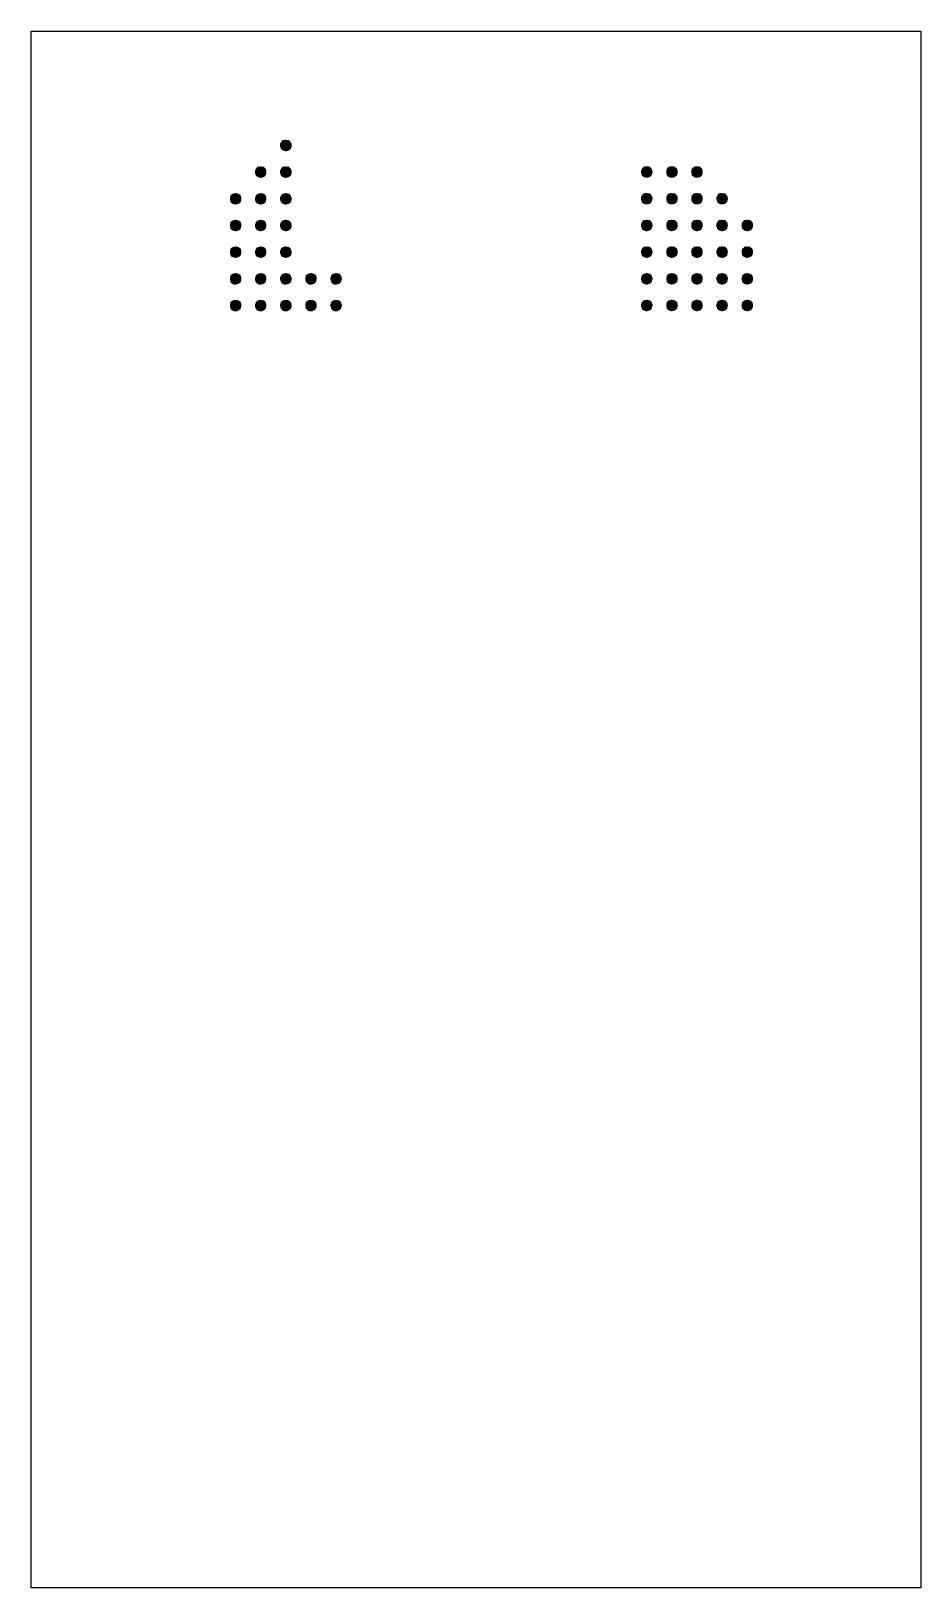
# Model space of a CAD drawing. Header units: inches. Extents: x 14.2 to 54.2, y 9.3 to 79.3.
import ezdxf

# ---------------------------------------------------------------- set-up
doc = ezdxf.new("R2010")
doc.units = ezdxf.units.IN
doc.header["$MEASUREMENT"] = 0
doc.layers.add('Raster', color=2, linetype='Continuous')

msp = doc.modelspace()

# ---------------------------------------------------------------- linework, layer by layer
at = {"layer": 'Raster'}
for p, q in [((14.233, 79.321), (54.233, 79.321)), ((14.233, 9.321), (14.233, 79.321)), ((54.233, 79.321), (54.233, 9.321)), ((54.233, 9.321), (14.233, 9.321))]:
    msp.add_line(p, q, dxfattribs=at)
for points in [[(25.931, 74.232), (25.686, 74.232), (25.436, 74.232)], [(25.914, 74.282), (25.686, 74.282), (25.458, 74.282)], [(25.488, 74.028), (25.488, 74.18), (25.488, 74.333)], [(25.885, 74.332), (25.686, 74.332), (25.488, 74.332)], [(25.538, 73.979), (25.538, 74.18), (25.538, 74.382)], [(25.833, 74.382), (25.686, 74.382), (25.539, 74.382)], [(25.588, 73.95), (25.588, 74.18), (25.588, 74.41)], [(25.638, 73.935), (25.638, 74.18), (25.638, 74.425)], [(25.688, 73.93), (25.688, 74.18), (25.688, 74.43)], [(25.738, 73.936), (25.738, 74.18), (25.738, 74.425)], [(25.788, 73.952), (25.788, 74.18), (25.788, 74.409)], [(25.838, 73.982), (25.838, 74.18), (25.838, 74.379)], [(25.888, 74.033), (25.888, 74.18), (25.888, 74.328)], [(25.936, 74.182), (25.686, 74.182), (25.436, 74.182)], [(25.932, 74.132), (25.686, 74.132), (25.436, 74.132)], [(25.916, 74.082), (25.686, 74.082), (25.456, 74.082)], [(25.888, 74.032), (25.686, 74.032), (25.485, 74.032)], [(25.839, 73.982), (25.686, 73.982), (25.533, 73.982)], [(24.801, 73.032), (24.556, 73.032), (24.306, 73.032)], [(24.806, 72.982), (24.556, 72.982), (24.306, 72.982)], [(24.802, 72.932), (24.556, 72.932), (24.306, 72.932)], [(24.786, 72.882), (24.556, 72.882), (24.326, 72.882)], [(24.784, 73.082), (24.556, 73.082), (24.328, 73.082)], [(24.758, 72.832), (24.556, 72.832), (24.355, 72.832)], [(24.358, 72.828), (24.358, 72.98), (24.358, 73.133)], [(24.755, 73.132), (24.556, 73.132), (24.358, 73.132)], [(24.408, 72.779), (24.408, 72.98), (24.408, 73.182)], [(24.703, 73.182), (24.556, 73.182), (24.409, 73.182)], [(24.458, 72.75), (24.458, 72.98), (24.458, 73.21)], [(24.508, 72.735), (24.508, 72.98), (24.508, 73.225)], [(24.558, 72.73), (24.558, 72.98), (24.558, 73.23)], [(24.608, 72.736), (24.608, 72.98), (24.608, 73.225)], [(24.658, 72.752), (24.658, 72.98), (24.658, 73.209)], [(24.708, 72.782), (24.708, 72.98), (24.708, 73.179)], [(24.758, 72.833), (24.758, 72.98), (24.758, 73.128)], [(25.931, 73.032), (25.686, 73.032), (25.436, 73.032)], [(25.936, 72.982), (25.686, 72.982), (25.436, 72.982)], [(25.932, 72.932), (25.686, 72.932), (25.436, 72.932)], [(25.916, 72.882), (25.686, 72.882), (25.456, 72.882)], [(25.914, 73.082), (25.686, 73.082), (25.458, 73.082)], [(25.888, 72.832), (25.686, 72.832), (25.485, 72.832)], [(25.488, 72.828), (25.488, 72.98), (25.488, 73.133)], [(25.885, 73.132), (25.686, 73.132), (25.488, 73.132)], [(25.538, 72.779), (25.538, 72.98), (25.538, 73.182)], [(25.833, 73.182), (25.686, 73.182), (25.539, 73.182)], [(25.588, 72.75), (25.588, 72.98), (25.588, 73.21)], [(25.638, 72.735), (25.638, 72.98), (25.638, 73.225)], [(25.688, 72.73), (25.688, 72.98), (25.688, 73.23)], [(25.738, 72.736), (25.738, 72.98), (25.738, 73.225)], [(25.788, 72.752), (25.788, 72.98), (25.788, 73.209)], [(25.838, 72.782), (25.838, 72.98), (25.838, 73.179)], [(25.888, 72.833), (25.888, 72.98), (25.888, 73.128)], [(42.156, 73.035), (41.912, 73.035), (41.662, 73.035)], [(42.162, 72.985), (41.912, 72.985), (41.662, 72.985)], [(42.157, 72.935), (41.912, 72.935), (41.662, 72.935)], [(42.142, 72.885), (41.912, 72.885), (41.682, 72.885)], [(42.14, 73.085), (41.912, 73.085), (41.683, 73.085)], [(42.113, 72.835), (41.912, 72.835), (41.71, 72.835)], [(41.713, 72.831), (41.713, 72.983), (41.713, 73.135)], [(42.11, 73.135), (41.912, 73.135), (41.713, 73.135)], [(41.763, 72.782), (41.763, 72.983), (41.763, 73.184)], [(42.059, 73.185), (41.912, 73.185), (41.764, 73.185)], [(41.813, 72.753), (41.813, 72.983), (41.813, 73.213)], [(41.863, 72.738), (41.863, 72.983), (41.863, 73.228)], [(41.913, 72.733), (41.913, 72.983), (41.913, 73.233)], [(41.963, 72.738), (41.963, 72.983), (41.963, 73.227)], [(42.013, 72.755), (42.013, 72.983), (42.013, 73.211)], [(42.063, 72.784), (42.063, 72.983), (42.063, 73.182)], [(42.113, 72.835), (42.113, 72.983), (42.113, 73.13)], [(43.286, 73.035), (43.042, 73.035), (42.792, 73.035)], [(43.292, 72.985), (43.042, 72.985), (42.792, 72.985)], [(43.287, 72.935), (43.042, 72.935), (42.792, 72.935)], [(43.272, 72.885), (43.042, 72.885), (42.812, 72.885)], [(43.27, 73.085), (43.042, 73.085), (42.813, 73.085)], [(43.243, 72.835), (43.042, 72.835), (42.84, 72.835)], [(42.843, 72.831), (42.843, 72.983), (42.843, 73.135)], [(43.24, 73.135), (43.042, 73.135), (42.843, 73.135)], [(42.893, 72.782), (42.893, 72.983), (42.893, 73.184)], [(43.189, 73.185), (43.042, 73.185), (42.894, 73.185)], [(42.943, 72.753), (42.943, 72.983), (42.943, 73.213)], [(42.993, 72.738), (42.993, 72.983), (42.993, 73.228)], [(43.043, 72.733), (43.043, 72.983), (43.043, 73.233)], [(43.093, 72.738), (43.093, 72.983), (43.093, 73.227)], [(43.143, 72.755), (43.143, 72.983), (43.143, 73.211)], [(43.193, 72.784), (43.193, 72.983), (43.193, 73.182)], [(43.243, 72.835), (43.243, 72.983), (43.243, 73.13)], [(44.416, 73.035), (44.172, 73.035), (43.922, 73.035)], [(44.422, 72.985), (44.172, 72.985), (43.922, 72.985)], [(44.417, 72.935), (44.172, 72.935), (43.922, 72.935)], [(44.402, 72.885), (44.172, 72.885), (43.942, 72.885)], [(44.4, 73.085), (44.172, 73.085), (43.943, 73.085)], [(44.373, 72.835), (44.172, 72.835), (43.97, 72.835)], [(43.973, 72.831), (43.973, 72.983), (43.973, 73.135)], [(44.37, 73.135), (44.172, 73.135), (43.973, 73.135)], [(44.023, 72.782), (44.023, 72.983), (44.023, 73.184)], [(44.319, 73.185), (44.172, 73.185), (44.024, 73.185)], [(44.073, 72.753), (44.073, 72.983), (44.073, 73.213)], [(44.123, 72.738), (44.123, 72.983), (44.123, 73.228)], [(44.173, 72.733), (44.173, 72.983), (44.173, 73.233)], [(44.223, 72.738), (44.223, 72.983), (44.223, 73.227)], [(44.273, 72.755), (44.273, 72.983), (44.273, 73.211)], [(44.323, 72.784), (44.323, 72.983), (44.323, 73.182)], [(44.373, 72.835), (44.373, 72.983), (44.373, 73.13)], [(24.709, 72.782), (24.556, 72.782), (24.403, 72.782)], [(25.839, 72.782), (25.686, 72.782), (25.533, 72.782)], [(42.064, 72.785), (41.912, 72.785), (41.759, 72.785)], [(43.194, 72.785), (43.042, 72.785), (42.889, 72.785)], [(44.324, 72.785), (44.172, 72.785), (44.019, 72.785)], [(23.671, 71.832), (23.426, 71.832), (23.176, 71.832)], [(23.676, 71.782), (23.426, 71.782), (23.176, 71.782)], [(23.672, 71.732), (23.426, 71.732), (23.176, 71.732)], [(23.656, 71.682), (23.426, 71.682), (23.196, 71.682)], [(23.654, 71.882), (23.426, 71.882), (23.198, 71.882)], [(23.628, 71.632), (23.426, 71.632), (23.225, 71.632)], [(23.228, 71.628), (23.228, 71.78), (23.228, 71.933)], [(23.625, 71.932), (23.426, 71.932), (23.228, 71.932)], [(23.579, 71.582), (23.426, 71.582), (23.273, 71.582)], [(23.278, 71.579), (23.278, 71.78), (23.278, 71.982)], [(23.573, 71.982), (23.426, 71.982), (23.279, 71.982)], [(23.328, 71.55), (23.328, 71.78), (23.328, 72.01)], [(23.378, 71.535), (23.378, 71.78), (23.378, 72.025)], [(23.428, 71.53), (23.428, 71.78), (23.428, 72.03)], [(23.478, 71.536), (23.478, 71.78), (23.478, 72.025)], [(23.528, 71.552), (23.528, 71.78), (23.528, 72.009)], [(23.578, 71.582), (23.578, 71.78), (23.578, 71.979)], [(23.628, 71.633), (23.628, 71.78), (23.628, 71.928)], [(24.801, 71.832), (24.556, 71.832), (24.306, 71.832)], [(24.806, 71.782), (24.556, 71.782), (24.306, 71.782)], [(24.802, 71.732), (24.556, 71.732), (24.306, 71.732)], [(24.786, 71.682), (24.556, 71.682), (24.326, 71.682)], [(24.784, 71.882), (24.556, 71.882), (24.328, 71.882)], [(24.758, 71.632), (24.556, 71.632), (24.355, 71.632)], [(24.358, 71.628), (24.358, 71.78), (24.358, 71.933)], [(24.755, 71.932), (24.556, 71.932), (24.358, 71.932)], [(24.709, 71.582), (24.556, 71.582), (24.403, 71.582)], [(24.408, 71.579), (24.408, 71.78), (24.408, 71.982)], [(24.703, 71.982), (24.556, 71.982), (24.409, 71.982)], [(24.458, 71.55), (24.458, 71.78), (24.458, 72.01)], [(24.508, 71.535), (24.508, 71.78), (24.508, 72.025)], [(24.558, 71.53), (24.558, 71.78), (24.558, 72.03)], [(24.608, 71.536), (24.608, 71.78), (24.608, 72.025)], [(24.658, 71.552), (24.658, 71.78), (24.658, 72.009)], [(24.708, 71.582), (24.708, 71.78), (24.708, 71.979)], [(24.758, 71.633), (24.758, 71.78), (24.758, 71.928)], [(25.931, 71.832), (25.686, 71.832), (25.436, 71.832)], [(25.936, 71.782), (25.686, 71.782), (25.436, 71.782)], [(25.932, 71.732), (25.686, 71.732), (25.436, 71.732)], [(25.916, 71.682), (25.686, 71.682), (25.456, 71.682)], [(25.914, 71.882), (25.686, 71.882), (25.458, 71.882)], [(25.888, 71.632), (25.686, 71.632), (25.485, 71.632)], [(25.488, 71.628), (25.488, 71.78), (25.488, 71.933)], [(25.885, 71.932), (25.686, 71.932), (25.488, 71.932)], [(25.839, 71.582), (25.686, 71.582), (25.533, 71.582)], [(25.538, 71.579), (25.538, 71.78), (25.538, 71.982)], [(25.833, 71.982), (25.686, 71.982), (25.539, 71.982)], [(25.588, 71.55), (25.588, 71.78), (25.588, 72.01)], [(25.638, 71.535), (25.638, 71.78), (25.638, 72.025)], [(25.688, 71.53), (25.688, 71.78), (25.688, 72.03)], [(25.738, 71.536), (25.738, 71.78), (25.738, 72.025)], [(25.788, 71.552), (25.788, 71.78), (25.788, 72.009)], [(25.838, 71.582), (25.838, 71.78), (25.838, 71.979)], [(25.888, 71.633), (25.888, 71.78), (25.888, 71.928)], [(42.156, 71.835), (41.912, 71.835), (41.662, 71.835)], [(42.162, 71.785), (41.912, 71.785), (41.662, 71.785)], [(42.157, 71.735), (41.912, 71.735), (41.662, 71.735)], [(42.142, 71.685), (41.912, 71.685), (41.682, 71.685)], [(42.14, 71.885), (41.912, 71.885), (41.683, 71.885)], [(42.113, 71.635), (41.912, 71.635), (41.71, 71.635)], [(41.713, 71.631), (41.713, 71.783), (41.713, 71.935)], [(42.11, 71.935), (41.912, 71.935), (41.713, 71.935)], [(42.064, 71.585), (41.912, 71.585), (41.759, 71.585)], [(41.763, 71.582), (41.763, 71.783), (41.763, 71.984)], [(42.059, 71.985), (41.912, 71.985), (41.764, 71.985)], [(41.813, 71.553), (41.813, 71.783), (41.813, 72.013)], [(41.863, 71.538), (41.863, 71.783), (41.863, 72.028)], [(41.913, 71.533), (41.913, 71.783), (41.913, 72.033)], [(41.963, 71.538), (41.963, 71.783), (41.963, 72.027)], [(42.013, 71.555), (42.013, 71.783), (42.013, 72.011)], [(42.063, 71.584), (42.063, 71.783), (42.063, 71.982)], [(42.113, 71.635), (42.113, 71.783), (42.113, 71.93)], [(43.286, 71.835), (43.042, 71.835), (42.792, 71.835)], [(43.292, 71.785), (43.042, 71.785), (42.792, 71.785)], [(43.287, 71.735), (43.042, 71.735), (42.792, 71.735)], [(43.272, 71.685), (43.042, 71.685), (42.812, 71.685)], [(43.27, 71.885), (43.042, 71.885), (42.813, 71.885)], [(43.243, 71.635), (43.042, 71.635), (42.84, 71.635)], [(42.843, 71.631), (42.843, 71.783), (42.843, 71.935)], [(43.24, 71.935), (43.042, 71.935), (42.843, 71.935)], [(43.194, 71.585), (43.042, 71.585), (42.889, 71.585)], [(42.893, 71.582), (42.893, 71.783), (42.893, 71.984)], [(43.189, 71.985), (43.042, 71.985), (42.894, 71.985)], [(42.943, 71.553), (42.943, 71.783), (42.943, 72.013)], [(42.993, 71.538), (42.993, 71.783), (42.993, 72.028)], [(43.043, 71.533), (43.043, 71.783), (43.043, 72.033)], [(43.093, 71.538), (43.093, 71.783), (43.093, 72.027)], [(43.143, 71.555), (43.143, 71.783), (43.143, 72.011)], [(43.193, 71.584), (43.193, 71.783), (43.193, 71.982)], [(43.243, 71.635), (43.243, 71.783), (43.243, 71.93)], [(44.416, 71.835), (44.172, 71.835), (43.922, 71.835)], [(44.422, 71.785), (44.172, 71.785), (43.922, 71.785)], [(44.417, 71.735), (44.172, 71.735), (43.922, 71.735)], [(44.402, 71.685), (44.172, 71.685), (43.942, 71.685)], [(44.4, 71.885), (44.172, 71.885), (43.943, 71.885)], [(44.373, 71.635), (44.172, 71.635), (43.97, 71.635)], [(43.973, 71.631), (43.973, 71.783), (43.973, 71.935)], [(44.37, 71.935), (44.172, 71.935), (43.973, 71.935)], [(44.324, 71.585), (44.172, 71.585), (44.019, 71.585)], [(44.023, 71.582), (44.023, 71.783), (44.023, 71.984)], [(44.319, 71.985), (44.172, 71.985), (44.024, 71.985)], [(44.073, 71.553), (44.073, 71.783), (44.073, 72.013)], [(44.123, 71.538), (44.123, 71.783), (44.123, 72.028)], [(44.173, 71.533), (44.173, 71.783), (44.173, 72.033)], [(44.223, 71.538), (44.223, 71.783), (44.223, 72.027)], [(44.273, 71.555), (44.273, 71.783), (44.273, 72.011)], [(44.323, 71.584), (44.323, 71.783), (44.323, 71.982)], [(44.373, 71.635), (44.373, 71.783), (44.373, 71.93)], [(45.546, 71.835), (45.302, 71.835), (45.052, 71.835)], [(45.552, 71.785), (45.302, 71.785), (45.052, 71.785)], [(45.547, 71.735), (45.302, 71.735), (45.052, 71.735)], [(45.532, 71.685), (45.302, 71.685), (45.072, 71.685)], [(45.53, 71.885), (45.302, 71.885), (45.073, 71.885)], [(45.503, 71.635), (45.302, 71.635), (45.1, 71.635)], [(45.103, 71.631), (45.103, 71.783), (45.103, 71.935)], [(45.5, 71.935), (45.302, 71.935), (45.103, 71.935)], [(45.454, 71.585), (45.302, 71.585), (45.149, 71.585)], [(45.153, 71.582), (45.153, 71.783), (45.153, 71.984)], [(45.449, 71.985), (45.302, 71.985), (45.154, 71.985)], [(45.203, 71.553), (45.203, 71.783), (45.203, 72.013)], [(45.253, 71.538), (45.253, 71.783), (45.253, 72.028)], [(45.303, 71.533), (45.303, 71.783), (45.303, 72.033)], [(45.353, 71.538), (45.353, 71.783), (45.353, 72.027)], [(45.403, 71.555), (45.403, 71.783), (45.403, 72.011)], [(45.453, 71.584), (45.453, 71.783), (45.453, 71.982)], [(45.503, 71.635), (45.503, 71.783), (45.503, 71.93)], [(23.228, 70.428), (23.228, 70.58), (23.228, 70.733)], [(23.625, 70.732), (23.426, 70.732), (23.228, 70.732)], [(23.278, 70.379), (23.278, 70.58), (23.278, 70.782)], [(23.573, 70.782), (23.426, 70.782), (23.279, 70.782)], [(23.328, 70.35), (23.328, 70.58), (23.328, 70.81)], [(23.378, 70.335), (23.378, 70.58), (23.378, 70.825)], [(23.428, 70.33), (23.428, 70.58), (23.428, 70.83)], [(23.478, 70.336), (23.478, 70.58), (23.478, 70.825)], [(23.528, 70.352), (23.528, 70.58), (23.528, 70.809)], [(23.578, 70.382), (23.578, 70.58), (23.578, 70.779)], [(23.628, 70.433), (23.628, 70.58), (23.628, 70.728)], [(24.358, 70.428), (24.358, 70.58), (24.358, 70.733)], [(24.755, 70.732), (24.556, 70.732), (24.358, 70.732)], [(24.408, 70.379), (24.408, 70.58), (24.408, 70.782)], [(24.703, 70.782), (24.556, 70.782), (24.409, 70.782)], [(24.458, 70.35), (24.458, 70.58), (24.458, 70.81)], [(24.508, 70.335), (24.508, 70.58), (24.508, 70.825)], [(24.558, 70.33), (24.558, 70.58), (24.558, 70.83)], [(24.608, 70.336), (24.608, 70.58), (24.608, 70.825)], [(24.658, 70.352), (24.658, 70.58), (24.658, 70.809)], [(24.708, 70.382), (24.708, 70.58), (24.708, 70.779)], [(24.758, 70.433), (24.758, 70.58), (24.758, 70.728)], [(25.488, 70.428), (25.488, 70.58), (25.488, 70.733)], [(25.885, 70.732), (25.686, 70.732), (25.488, 70.732)], [(25.538, 70.379), (25.538, 70.58), (25.538, 70.782)], [(25.833, 70.782), (25.686, 70.782), (25.539, 70.782)], [(25.588, 70.35), (25.588, 70.58), (25.588, 70.81)], [(25.638, 70.335), (25.638, 70.58), (25.638, 70.825)], [(25.688, 70.33), (25.688, 70.58), (25.688, 70.83)], [(25.738, 70.336), (25.738, 70.58), (25.738, 70.825)], [(25.788, 70.352), (25.788, 70.58), (25.788, 70.809)], [(25.838, 70.382), (25.838, 70.58), (25.838, 70.779)], [(25.888, 70.433), (25.888, 70.58), (25.888, 70.728)], [(41.713, 70.431), (41.713, 70.583), (41.713, 70.735)], [(42.11, 70.735), (41.912, 70.735), (41.713, 70.735)], [(41.763, 70.382), (41.763, 70.583), (41.763, 70.784)], [(42.059, 70.785), (41.912, 70.785), (41.764, 70.785)], [(41.813, 70.353), (41.813, 70.583), (41.813, 70.813)], [(41.863, 70.338), (41.863, 70.583), (41.863, 70.828)], [(41.913, 70.333), (41.913, 70.583), (41.913, 70.833)], [(41.963, 70.338), (41.963, 70.583), (41.963, 70.827)], [(42.013, 70.355), (42.013, 70.583), (42.013, 70.811)], [(42.063, 70.384), (42.063, 70.583), (42.063, 70.782)], [(42.113, 70.435), (42.113, 70.583), (42.113, 70.73)], [(42.843, 70.431), (42.843, 70.583), (42.843, 70.735)], [(43.24, 70.735), (43.042, 70.735), (42.843, 70.735)], [(42.893, 70.382), (42.893, 70.583), (42.893, 70.784)], [(43.189, 70.785), (43.042, 70.785), (42.894, 70.785)], [(42.943, 70.353), (42.943, 70.583), (42.943, 70.813)], [(42.993, 70.338), (42.993, 70.583), (42.993, 70.828)], [(43.043, 70.333), (43.043, 70.583), (43.043, 70.833)], [(43.093, 70.338), (43.093, 70.583), (43.093, 70.827)], [(43.143, 70.355), (43.143, 70.583), (43.143, 70.811)], [(43.193, 70.384), (43.193, 70.583), (43.193, 70.782)], [(43.243, 70.435), (43.243, 70.583), (43.243, 70.73)], [(43.973, 70.431), (43.973, 70.583), (43.973, 70.735)], [(44.37, 70.735), (44.172, 70.735), (43.973, 70.735)], [(44.023, 70.382), (44.023, 70.583), (44.023, 70.784)], [(44.319, 70.785), (44.172, 70.785), (44.024, 70.785)], [(44.073, 70.353), (44.073, 70.583), (44.073, 70.813)], [(44.123, 70.338), (44.123, 70.583), (44.123, 70.828)], [(44.173, 70.333), (44.173, 70.583), (44.173, 70.833)], [(44.223, 70.338), (44.223, 70.583), (44.223, 70.827)], [(44.273, 70.355), (44.273, 70.583), (44.273, 70.811)], [(44.323, 70.384), (44.323, 70.583), (44.323, 70.782)], [(44.373, 70.435), (44.373, 70.583), (44.373, 70.73)], [(45.103, 70.431), (45.103, 70.583), (45.103, 70.735)], [(45.5, 70.735), (45.302, 70.735), (45.103, 70.735)], [(45.153, 70.382), (45.153, 70.583), (45.153, 70.784)], [(45.449, 70.785), (45.302, 70.785), (45.154, 70.785)], [(45.203, 70.353), (45.203, 70.583), (45.203, 70.813)], [(45.253, 70.338), (45.253, 70.583), (45.253, 70.828)], [(45.303, 70.333), (45.303, 70.583), (45.303, 70.833)], [(45.353, 70.338), (45.353, 70.583), (45.353, 70.827)], [(45.403, 70.355), (45.403, 70.583), (45.403, 70.811)], [(45.453, 70.384), (45.453, 70.583), (45.453, 70.782)], [(45.503, 70.435), (45.503, 70.583), (45.503, 70.73)], [(46.233, 70.431), (46.233, 70.583), (46.233, 70.735)], [(46.63, 70.735), (46.432, 70.735), (46.233, 70.735)], [(46.283, 70.382), (46.283, 70.583), (46.283, 70.784)], [(46.579, 70.785), (46.432, 70.785), (46.284, 70.785)], [(46.333, 70.353), (46.333, 70.583), (46.333, 70.813)], [(46.383, 70.338), (46.383, 70.583), (46.383, 70.828)], [(46.433, 70.333), (46.433, 70.583), (46.433, 70.833)], [(46.483, 70.338), (46.483, 70.583), (46.483, 70.827)], [(46.533, 70.355), (46.533, 70.583), (46.533, 70.811)], [(46.583, 70.384), (46.583, 70.583), (46.583, 70.782)], [(46.633, 70.435), (46.633, 70.583), (46.633, 70.73)], [(23.671, 70.632), (23.426, 70.632), (23.176, 70.632)], [(23.676, 70.582), (23.426, 70.582), (23.176, 70.582)], [(23.672, 70.532), (23.426, 70.532), (23.176, 70.532)], [(23.656, 70.482), (23.426, 70.482), (23.196, 70.482)], [(23.654, 70.682), (23.426, 70.682), (23.198, 70.682)], [(23.628, 70.432), (23.426, 70.432), (23.225, 70.432)], [(23.579, 70.382), (23.426, 70.382), (23.273, 70.382)], [(24.801, 70.632), (24.556, 70.632), (24.306, 70.632)], [(24.806, 70.582), (24.556, 70.582), (24.306, 70.582)], [(24.802, 70.532), (24.556, 70.532), (24.306, 70.532)], [(24.786, 70.482), (24.556, 70.482), (24.326, 70.482)], [(24.784, 70.682), (24.556, 70.682), (24.328, 70.682)], [(24.758, 70.432), (24.556, 70.432), (24.355, 70.432)], [(24.709, 70.382), (24.556, 70.382), (24.403, 70.382)], [(25.931, 70.632), (25.686, 70.632), (25.436, 70.632)], [(25.936, 70.582), (25.686, 70.582), (25.436, 70.582)], [(25.932, 70.532), (25.686, 70.532), (25.436, 70.532)], [(25.916, 70.482), (25.686, 70.482), (25.456, 70.482)], [(25.914, 70.682), (25.686, 70.682), (25.458, 70.682)], [(25.888, 70.432), (25.686, 70.432), (25.485, 70.432)], [(25.839, 70.382), (25.686, 70.382), (25.533, 70.382)], [(42.156, 70.635), (41.912, 70.635), (41.662, 70.635)], [(42.162, 70.585), (41.912, 70.585), (41.662, 70.585)], [(42.157, 70.535), (41.912, 70.535), (41.662, 70.535)], [(42.142, 70.485), (41.912, 70.485), (41.682, 70.485)], [(42.14, 70.685), (41.912, 70.685), (41.683, 70.685)], [(42.113, 70.435), (41.912, 70.435), (41.71, 70.435)], [(42.064, 70.385), (41.912, 70.385), (41.759, 70.385)], [(43.286, 70.635), (43.042, 70.635), (42.792, 70.635)], [(43.292, 70.585), (43.042, 70.585), (42.792, 70.585)], [(43.287, 70.535), (43.042, 70.535), (42.792, 70.535)], [(43.272, 70.485), (43.042, 70.485), (42.812, 70.485)], [(43.27, 70.685), (43.042, 70.685), (42.813, 70.685)], [(43.243, 70.435), (43.042, 70.435), (42.84, 70.435)], [(43.194, 70.385), (43.042, 70.385), (42.889, 70.385)], [(44.416, 70.635), (44.172, 70.635), (43.922, 70.635)], [(44.422, 70.585), (44.172, 70.585), (43.922, 70.585)], [(44.417, 70.535), (44.172, 70.535), (43.922, 70.535)], [(44.402, 70.485), (44.172, 70.485), (43.942, 70.485)], [(44.4, 70.685), (44.172, 70.685), (43.943, 70.685)], [(44.373, 70.435), (44.172, 70.435), (43.97, 70.435)], [(44.324, 70.385), (44.172, 70.385), (44.019, 70.385)], [(45.546, 70.635), (45.302, 70.635), (45.052, 70.635)], [(45.552, 70.585), (45.302, 70.585), (45.052, 70.585)], [(45.547, 70.535), (45.302, 70.535), (45.052, 70.535)], [(45.532, 70.485), (45.302, 70.485), (45.072, 70.485)], [(45.53, 70.685), (45.302, 70.685), (45.073, 70.685)], [(45.503, 70.435), (45.302, 70.435), (45.1, 70.435)], [(45.454, 70.385), (45.302, 70.385), (45.149, 70.385)], [(46.676, 70.635), (46.432, 70.635), (46.182, 70.635)], [(46.682, 70.585), (46.432, 70.585), (46.182, 70.585)], [(46.677, 70.535), (46.432, 70.535), (46.182, 70.535)], [(46.662, 70.485), (46.432, 70.485), (46.202, 70.485)], [(46.66, 70.685), (46.432, 70.685), (46.203, 70.685)], [(46.633, 70.435), (46.432, 70.435), (46.23, 70.435)], [(46.584, 70.385), (46.432, 70.385), (46.279, 70.385)], [(23.671, 69.432), (23.426, 69.432), (23.176, 69.432)], [(23.676, 69.382), (23.426, 69.382), (23.176, 69.382)], [(23.672, 69.332), (23.426, 69.332), (23.176, 69.332)], [(23.654, 69.482), (23.426, 69.482), (23.198, 69.482)], [(23.228, 69.228), (23.228, 69.38), (23.228, 69.533)], [(23.625, 69.532), (23.426, 69.532), (23.228, 69.532)], [(23.278, 69.179), (23.278, 69.38), (23.278, 69.582)], [(23.573, 69.582), (23.426, 69.582), (23.279, 69.582)], [(23.328, 69.15), (23.328, 69.38), (23.328, 69.61)], [(23.378, 69.135), (23.378, 69.38), (23.378, 69.625)], [(23.428, 69.13), (23.428, 69.38), (23.428, 69.63)], [(23.478, 69.136), (23.478, 69.38), (23.478, 69.625)], [(23.528, 69.152), (23.528, 69.38), (23.528, 69.609)], [(23.578, 69.182), (23.578, 69.38), (23.578, 69.579)], [(23.628, 69.233), (23.628, 69.38), (23.628, 69.528)], [(24.801, 69.432), (24.556, 69.432), (24.306, 69.432)], [(24.806, 69.382), (24.556, 69.382), (24.306, 69.382)], [(24.802, 69.332), (24.556, 69.332), (24.306, 69.332)], [(24.784, 69.482), (24.556, 69.482), (24.328, 69.482)], [(24.358, 69.228), (24.358, 69.38), (24.358, 69.533)], [(24.755, 69.532), (24.556, 69.532), (24.358, 69.532)], [(24.408, 69.179), (24.408, 69.38), (24.408, 69.582)], [(24.703, 69.582), (24.556, 69.582), (24.409, 69.582)], [(24.458, 69.15), (24.458, 69.38), (24.458, 69.61)], [(24.508, 69.135), (24.508, 69.38), (24.508, 69.625)], [(24.558, 69.13), (24.558, 69.38), (24.558, 69.63)], [(24.608, 69.136), (24.608, 69.38), (24.608, 69.625)], [(24.658, 69.152), (24.658, 69.38), (24.658, 69.609)], [(24.708, 69.182), (24.708, 69.38), (24.708, 69.579)], [(24.758, 69.233), (24.758, 69.38), (24.758, 69.528)], [(25.931, 69.432), (25.686, 69.432), (25.436, 69.432)], [(25.936, 69.382), (25.686, 69.382), (25.436, 69.382)], [(25.932, 69.332), (25.686, 69.332), (25.436, 69.332)], [(25.914, 69.482), (25.686, 69.482), (25.458, 69.482)], [(25.488, 69.228), (25.488, 69.38), (25.488, 69.533)], [(25.885, 69.532), (25.686, 69.532), (25.488, 69.532)], [(25.538, 69.179), (25.538, 69.38), (25.538, 69.582)], [(25.833, 69.582), (25.686, 69.582), (25.539, 69.582)], [(25.588, 69.15), (25.588, 69.38), (25.588, 69.61)], [(25.638, 69.135), (25.638, 69.38), (25.638, 69.625)], [(25.688, 69.13), (25.688, 69.38), (25.688, 69.63)], [(25.738, 69.136), (25.738, 69.38), (25.738, 69.625)], [(25.788, 69.152), (25.788, 69.38), (25.788, 69.609)], [(25.838, 69.182), (25.838, 69.38), (25.838, 69.579)], [(25.888, 69.233), (25.888, 69.38), (25.888, 69.528)], [(42.156, 69.435), (41.912, 69.435), (41.662, 69.435)], [(42.162, 69.385), (41.912, 69.385), (41.662, 69.385)], [(42.157, 69.335), (41.912, 69.335), (41.662, 69.335)], [(42.14, 69.485), (41.912, 69.485), (41.683, 69.485)], [(41.713, 69.231), (41.713, 69.383), (41.713, 69.535)], [(42.11, 69.535), (41.912, 69.535), (41.713, 69.535)], [(41.763, 69.182), (41.763, 69.383), (41.763, 69.584)], [(42.059, 69.585), (41.912, 69.585), (41.764, 69.585)], [(41.813, 69.153), (41.813, 69.383), (41.813, 69.613)], [(41.863, 69.138), (41.863, 69.383), (41.863, 69.628)], [(41.913, 69.133), (41.913, 69.383), (41.913, 69.633)], [(41.963, 69.138), (41.963, 69.383), (41.963, 69.627)], [(42.013, 69.155), (42.013, 69.383), (42.013, 69.611)], [(42.063, 69.184), (42.063, 69.383), (42.063, 69.582)], [(42.113, 69.235), (42.113, 69.383), (42.113, 69.53)], [(43.286, 69.435), (43.042, 69.435), (42.792, 69.435)], [(43.292, 69.385), (43.042, 69.385), (42.792, 69.385)], [(43.287, 69.335), (43.042, 69.335), (42.792, 69.335)], [(43.27, 69.485), (43.042, 69.485), (42.813, 69.485)], [(42.843, 69.231), (42.843, 69.383), (42.843, 69.535)], [(43.24, 69.535), (43.042, 69.535), (42.843, 69.535)], [(42.893, 69.182), (42.893, 69.383), (42.893, 69.584)], [(43.189, 69.585), (43.042, 69.585), (42.894, 69.585)], [(42.943, 69.153), (42.943, 69.383), (42.943, 69.613)], [(42.993, 69.138), (42.993, 69.383), (42.993, 69.628)], [(43.043, 69.133), (43.043, 69.383), (43.043, 69.633)], [(43.093, 69.138), (43.093, 69.383), (43.093, 69.627)], [(43.143, 69.155), (43.143, 69.383), (43.143, 69.611)], [(43.193, 69.184), (43.193, 69.383), (43.193, 69.582)], [(43.243, 69.235), (43.243, 69.383), (43.243, 69.53)], [(44.416, 69.435), (44.172, 69.435), (43.922, 69.435)], [(44.422, 69.385), (44.172, 69.385), (43.922, 69.385)], [(44.417, 69.335), (44.172, 69.335), (43.922, 69.335)], [(44.4, 69.485), (44.172, 69.485), (43.943, 69.485)], [(43.973, 69.231), (43.973, 69.383), (43.973, 69.535)], [(44.37, 69.535), (44.172, 69.535), (43.973, 69.535)], [(44.023, 69.182), (44.023, 69.383), (44.023, 69.584)], [(44.319, 69.585), (44.172, 69.585), (44.024, 69.585)], [(44.073, 69.153), (44.073, 69.383), (44.073, 69.613)], [(44.123, 69.138), (44.123, 69.383), (44.123, 69.628)], [(44.173, 69.133), (44.173, 69.383), (44.173, 69.633)], [(44.223, 69.138), (44.223, 69.383), (44.223, 69.627)], [(44.273, 69.155), (44.273, 69.383), (44.273, 69.611)], [(44.323, 69.184), (44.323, 69.383), (44.323, 69.582)], [(44.373, 69.235), (44.373, 69.383), (44.373, 69.53)], [(45.546, 69.435), (45.302, 69.435), (45.052, 69.435)], [(45.552, 69.385), (45.302, 69.385), (45.052, 69.385)], [(45.547, 69.335), (45.302, 69.335), (45.052, 69.335)], [(45.53, 69.485), (45.302, 69.485), (45.073, 69.485)], [(45.103, 69.231), (45.103, 69.383), (45.103, 69.535)], [(45.5, 69.535), (45.302, 69.535), (45.103, 69.535)], [(45.153, 69.182), (45.153, 69.383), (45.153, 69.584)], [(45.449, 69.585), (45.302, 69.585), (45.154, 69.585)], [(45.203, 69.153), (45.203, 69.383), (45.203, 69.613)], [(45.253, 69.138), (45.253, 69.383), (45.253, 69.628)], [(45.303, 69.133), (45.303, 69.383), (45.303, 69.633)], [(45.353, 69.138), (45.353, 69.383), (45.353, 69.627)], [(45.403, 69.155), (45.403, 69.383), (45.403, 69.611)], [(45.453, 69.184), (45.453, 69.383), (45.453, 69.582)], [(45.503, 69.235), (45.503, 69.383), (45.503, 69.53)], [(46.676, 69.435), (46.432, 69.435), (46.182, 69.435)], [(46.682, 69.385), (46.432, 69.385), (46.182, 69.385)], [(46.677, 69.335), (46.432, 69.335), (46.182, 69.335)], [(46.66, 69.485), (46.432, 69.485), (46.203, 69.485)], [(46.233, 69.231), (46.233, 69.383), (46.233, 69.535)], [(46.63, 69.535), (46.432, 69.535), (46.233, 69.535)], [(46.283, 69.182), (46.283, 69.383), (46.283, 69.584)], [(46.579, 69.585), (46.432, 69.585), (46.284, 69.585)], [(46.333, 69.153), (46.333, 69.383), (46.333, 69.613)], [(46.383, 69.138), (46.383, 69.383), (46.383, 69.628)], [(46.433, 69.133), (46.433, 69.383), (46.433, 69.633)], [(46.483, 69.138), (46.483, 69.383), (46.483, 69.627)], [(46.533, 69.155), (46.533, 69.383), (46.533, 69.611)], [(46.583, 69.184), (46.583, 69.383), (46.583, 69.582)], [(46.633, 69.235), (46.633, 69.383), (46.633, 69.53)], [(23.656, 69.282), (23.426, 69.282), (23.196, 69.282)], [(23.628, 69.232), (23.426, 69.232), (23.225, 69.232)], [(23.579, 69.182), (23.426, 69.182), (23.273, 69.182)], [(24.786, 69.282), (24.556, 69.282), (24.326, 69.282)], [(24.758, 69.232), (24.556, 69.232), (24.355, 69.232)], [(24.709, 69.182), (24.556, 69.182), (24.403, 69.182)], [(25.916, 69.282), (25.686, 69.282), (25.456, 69.282)], [(25.888, 69.232), (25.686, 69.232), (25.485, 69.232)], [(25.839, 69.182), (25.686, 69.182), (25.533, 69.182)], [(42.142, 69.285), (41.912, 69.285), (41.682, 69.285)], [(42.113, 69.235), (41.912, 69.235), (41.71, 69.235)], [(42.064, 69.185), (41.912, 69.185), (41.759, 69.185)], [(43.272, 69.285), (43.042, 69.285), (42.812, 69.285)], [(43.243, 69.235), (43.042, 69.235), (42.84, 69.235)], [(43.194, 69.185), (43.042, 69.185), (42.889, 69.185)], [(44.402, 69.285), (44.172, 69.285), (43.942, 69.285)], [(44.373, 69.235), (44.172, 69.235), (43.97, 69.235)], [(44.324, 69.185), (44.172, 69.185), (44.019, 69.185)], [(45.532, 69.285), (45.302, 69.285), (45.072, 69.285)], [(45.503, 69.235), (45.302, 69.235), (45.1, 69.235)], [(45.454, 69.185), (45.302, 69.185), (45.149, 69.185)], [(46.662, 69.285), (46.432, 69.285), (46.202, 69.285)], [(46.633, 69.235), (46.432, 69.235), (46.23, 69.235)], [(46.584, 69.185), (46.432, 69.185), (46.279, 69.185)], [(23.671, 68.232), (23.426, 68.232), (23.176, 68.232)], [(23.676, 68.182), (23.426, 68.182), (23.176, 68.182)], [(23.672, 68.132), (23.426, 68.132), (23.176, 68.132)], [(23.656, 68.082), (23.426, 68.082), (23.196, 68.082)], [(23.654, 68.282), (23.426, 68.282), (23.198, 68.282)], [(23.628, 68.032), (23.426, 68.032), (23.225, 68.032)], [(23.228, 68.028), (23.228, 68.18), (23.228, 68.333)], [(23.625, 68.332), (23.426, 68.332), (23.228, 68.332)], [(23.579, 67.982), (23.426, 67.982), (23.273, 67.982)], [(23.278, 67.979), (23.278, 68.18), (23.278, 68.382)], [(23.573, 68.382), (23.426, 68.382), (23.279, 68.382)], [(23.328, 67.95), (23.328, 68.18), (23.328, 68.41)], [(23.378, 67.935), (23.378, 68.18), (23.378, 68.425)], [(23.428, 67.93), (23.428, 68.18), (23.428, 68.43)], [(23.478, 67.936), (23.478, 68.18), (23.478, 68.425)], [(23.528, 67.952), (23.528, 68.18), (23.528, 68.409)], [(23.578, 67.982), (23.578, 68.18), (23.578, 68.379)], [(23.628, 68.033), (23.628, 68.18), (23.628, 68.328)], [(24.801, 68.232), (24.556, 68.232), (24.306, 68.232)], [(24.806, 68.182), (24.556, 68.182), (24.306, 68.182)], [(24.802, 68.132), (24.556, 68.132), (24.306, 68.132)], [(24.786, 68.082), (24.556, 68.082), (24.326, 68.082)], [(24.784, 68.282), (24.556, 68.282), (24.328, 68.282)], [(24.758, 68.032), (24.556, 68.032), (24.355, 68.032)], [(24.358, 68.028), (24.358, 68.18), (24.358, 68.333)], [(24.755, 68.332), (24.556, 68.332), (24.358, 68.332)], [(24.709, 67.982), (24.556, 67.982), (24.403, 67.982)], [(24.408, 67.979), (24.408, 68.18), (24.408, 68.382)], [(24.703, 68.382), (24.556, 68.382), (24.409, 68.382)], [(24.458, 67.95), (24.458, 68.18), (24.458, 68.41)], [(24.508, 67.935), (24.508, 68.18), (24.508, 68.425)], [(24.558, 67.93), (24.558, 68.18), (24.558, 68.43)], [(24.608, 67.936), (24.608, 68.18), (24.608, 68.425)], [(24.658, 67.952), (24.658, 68.18), (24.658, 68.409)], [(24.708, 67.982), (24.708, 68.18), (24.708, 68.379)], [(24.758, 68.033), (24.758, 68.18), (24.758, 68.328)], [(25.931, 68.232), (25.686, 68.232), (25.436, 68.232)], [(25.936, 68.182), (25.686, 68.182), (25.436, 68.182)], [(25.932, 68.132), (25.686, 68.132), (25.436, 68.132)], [(25.916, 68.082), (25.686, 68.082), (25.456, 68.082)], [(25.914, 68.282), (25.686, 68.282), (25.458, 68.282)], [(25.888, 68.032), (25.686, 68.032), (25.485, 68.032)], [(25.488, 68.028), (25.488, 68.18), (25.488, 68.333)], [(25.885, 68.332), (25.686, 68.332), (25.488, 68.332)], [(25.839, 67.982), (25.686, 67.982), (25.533, 67.982)], [(25.538, 67.979), (25.538, 68.18), (25.538, 68.382)], [(25.833, 68.382), (25.686, 68.382), (25.539, 68.382)], [(25.588, 67.95), (25.588, 68.18), (25.588, 68.41)], [(25.638, 67.935), (25.638, 68.18), (25.638, 68.425)], [(25.688, 67.93), (25.688, 68.18), (25.688, 68.43)], [(25.738, 67.936), (25.738, 68.18), (25.738, 68.425)], [(25.788, 67.952), (25.788, 68.18), (25.788, 68.409)], [(25.838, 67.982), (25.838, 68.18), (25.838, 68.379)], [(25.888, 68.033), (25.888, 68.18), (25.888, 68.328)], [(27.061, 68.232), (26.816, 68.232), (26.566, 68.232)], [(27.066, 68.182), (26.816, 68.182), (26.566, 68.182)], [(27.062, 68.132), (26.816, 68.132), (26.566, 68.132)], [(27.046, 68.082), (26.816, 68.082), (26.586, 68.082)], [(27.044, 68.282), (26.816, 68.282), (26.588, 68.282)], [(27.018, 68.032), (26.816, 68.032), (26.615, 68.032)], [(26.618, 68.028), (26.618, 68.18), (26.618, 68.333)], [(27.015, 68.332), (26.816, 68.332), (26.618, 68.332)], [(26.969, 67.982), (26.816, 67.982), (26.663, 67.982)], [(26.668, 67.979), (26.668, 68.18), (26.668, 68.382)], [(26.963, 68.382), (26.816, 68.382), (26.669, 68.382)], [(26.718, 67.95), (26.718, 68.18), (26.718, 68.41)], [(26.768, 67.935), (26.768, 68.18), (26.768, 68.425)], [(26.818, 67.93), (26.818, 68.18), (26.818, 68.43)], [(26.868, 67.936), (26.868, 68.18), (26.868, 68.425)], [(26.918, 67.952), (26.918, 68.18), (26.918, 68.409)], [(26.968, 67.982), (26.968, 68.18), (26.968, 68.379)], [(27.018, 68.033), (27.018, 68.18), (27.018, 68.328)], [(28.191, 68.232), (27.946, 68.232), (27.696, 68.232)], [(28.196, 68.182), (27.946, 68.182), (27.696, 68.182)], [(28.192, 68.132), (27.946, 68.132), (27.696, 68.132)], [(28.176, 68.082), (27.946, 68.082), (27.716, 68.082)], [(28.174, 68.282), (27.946, 68.282), (27.718, 68.282)], [(28.148, 68.032), (27.946, 68.032), (27.745, 68.032)], [(27.748, 68.028), (27.748, 68.18), (27.748, 68.333)], [(28.145, 68.332), (27.946, 68.332), (27.748, 68.332)], [(28.099, 67.982), (27.946, 67.982), (27.793, 67.982)], [(27.798, 67.979), (27.798, 68.18), (27.798, 68.382)], [(28.093, 68.382), (27.946, 68.382), (27.799, 68.382)], [(27.848, 67.95), (27.848, 68.18), (27.848, 68.41)], [(27.898, 67.935), (27.898, 68.18), (27.898, 68.425)], [(27.948, 67.93), (27.948, 68.18), (27.948, 68.43)], [(27.998, 67.936), (27.998, 68.18), (27.998, 68.425)], [(28.048, 67.952), (28.048, 68.18), (28.048, 68.409)], [(28.098, 67.982), (28.098, 68.18), (28.098, 68.379)], [(28.148, 68.033), (28.148, 68.18), (28.148, 68.328)], [(42.156, 68.235), (41.912, 68.235), (41.662, 68.235)], [(42.162, 68.185), (41.912, 68.185), (41.662, 68.185)], [(42.157, 68.135), (41.912, 68.135), (41.662, 68.135)], [(42.142, 68.085), (41.912, 68.085), (41.682, 68.085)], [(42.14, 68.285), (41.912, 68.285), (41.683, 68.285)], [(42.113, 68.035), (41.912, 68.035), (41.71, 68.035)], [(41.713, 68.031), (41.713, 68.183), (41.713, 68.335)], [(42.11, 68.335), (41.912, 68.335), (41.713, 68.335)], [(42.064, 67.985), (41.912, 67.985), (41.759, 67.985)], [(41.763, 67.982), (41.763, 68.183), (41.763, 68.384)], [(42.059, 68.385), (41.912, 68.385), (41.764, 68.385)], [(41.813, 67.953), (41.813, 68.183), (41.813, 68.413)], [(41.863, 67.938), (41.863, 68.183), (41.863, 68.428)], [(41.913, 67.933), (41.913, 68.183), (41.913, 68.433)], [(41.963, 67.938), (41.963, 68.183), (41.963, 68.427)], [(42.013, 67.955), (42.013, 68.183), (42.013, 68.411)], [(42.063, 67.984), (42.063, 68.183), (42.063, 68.382)], [(42.113, 68.035), (42.113, 68.183), (42.113, 68.33)], [(43.286, 68.235), (43.042, 68.235), (42.792, 68.235)], [(43.292, 68.185), (43.042, 68.185), (42.792, 68.185)], [(43.287, 68.135), (43.042, 68.135), (42.792, 68.135)], [(43.272, 68.085), (43.042, 68.085), (42.812, 68.085)], [(43.27, 68.285), (43.042, 68.285), (42.813, 68.285)], [(43.243, 68.035), (43.042, 68.035), (42.84, 68.035)], [(42.843, 68.031), (42.843, 68.183), (42.843, 68.335)], [(43.24, 68.335), (43.042, 68.335), (42.843, 68.335)], [(43.194, 67.985), (43.042, 67.985), (42.889, 67.985)], [(42.893, 67.982), (42.893, 68.183), (42.893, 68.384)], [(43.189, 68.385), (43.042, 68.385), (42.894, 68.385)], [(42.943, 67.953), (42.943, 68.183), (42.943, 68.413)], [(42.993, 67.938), (42.993, 68.183), (42.993, 68.428)], [(43.043, 67.933), (43.043, 68.183), (43.043, 68.433)], [(43.093, 67.938), (43.093, 68.183), (43.093, 68.427)], [(43.143, 67.955), (43.143, 68.183), (43.143, 68.411)], [(43.193, 67.984), (43.193, 68.183), (43.193, 68.382)], [(43.243, 68.035), (43.243, 68.183), (43.243, 68.33)], [(44.416, 68.235), (44.172, 68.235), (43.922, 68.235)], [(44.422, 68.185), (44.172, 68.185), (43.922, 68.185)], [(44.417, 68.135), (44.172, 68.135), (43.922, 68.135)], [(44.402, 68.085), (44.172, 68.085), (43.942, 68.085)], [(44.4, 68.285), (44.172, 68.285), (43.943, 68.285)], [(44.373, 68.035), (44.172, 68.035), (43.97, 68.035)], [(43.973, 68.031), (43.973, 68.183), (43.973, 68.335)], [(44.37, 68.335), (44.172, 68.335), (43.973, 68.335)], [(44.324, 67.985), (44.172, 67.985), (44.019, 67.985)], [(44.023, 67.982), (44.023, 68.183), (44.023, 68.384)], [(44.319, 68.385), (44.172, 68.385), (44.024, 68.385)], [(44.073, 67.953), (44.073, 68.183), (44.073, 68.413)], [(44.123, 67.938), (44.123, 68.183), (44.123, 68.428)], [(44.173, 67.933), (44.173, 68.183), (44.173, 68.433)], [(44.223, 67.938), (44.223, 68.183), (44.223, 68.427)], [(44.273, 67.955), (44.273, 68.183), (44.273, 68.411)], [(44.323, 67.984), (44.323, 68.183), (44.323, 68.382)], [(44.373, 68.035), (44.373, 68.183), (44.373, 68.33)], [(45.546, 68.235), (45.302, 68.235), (45.052, 68.235)], [(45.552, 68.185), (45.302, 68.185), (45.052, 68.185)], [(45.547, 68.135), (45.302, 68.135), (45.052, 68.135)], [(45.532, 68.085), (45.302, 68.085), (45.072, 68.085)], [(45.53, 68.285), (45.302, 68.285), (45.073, 68.285)], [(45.503, 68.035), (45.302, 68.035), (45.1, 68.035)], [(45.103, 68.031), (45.103, 68.183), (45.103, 68.335)], [(45.5, 68.335), (45.302, 68.335), (45.103, 68.335)], [(45.454, 67.985), (45.302, 67.985), (45.149, 67.985)], [(45.153, 67.982), (45.153, 68.183), (45.153, 68.384)], [(45.449, 68.385), (45.302, 68.385), (45.154, 68.385)], [(45.203, 67.953), (45.203, 68.183), (45.203, 68.413)], [(45.253, 67.938), (45.253, 68.183), (45.253, 68.428)], [(45.303, 67.933), (45.303, 68.183), (45.303, 68.433)], [(45.353, 67.938), (45.353, 68.183), (45.353, 68.427)], [(45.403, 67.955), (45.403, 68.183), (45.403, 68.411)], [(45.453, 67.984), (45.453, 68.183), (45.453, 68.382)], [(45.503, 68.035), (45.503, 68.183), (45.503, 68.33)], [(46.676, 68.235), (46.432, 68.235), (46.182, 68.235)], [(46.682, 68.185), (46.432, 68.185), (46.182, 68.185)], [(46.677, 68.135), (46.432, 68.135), (46.182, 68.135)], [(46.662, 68.085), (46.432, 68.085), (46.202, 68.085)], [(46.66, 68.285), (46.432, 68.285), (46.203, 68.285)], [(46.633, 68.035), (46.432, 68.035), (46.23, 68.035)], [(46.233, 68.031), (46.233, 68.183), (46.233, 68.335)], [(46.63, 68.335), (46.432, 68.335), (46.233, 68.335)], [(46.584, 67.985), (46.432, 67.985), (46.279, 67.985)], [(46.283, 67.982), (46.283, 68.183), (46.283, 68.384)], [(46.579, 68.385), (46.432, 68.385), (46.284, 68.385)], [(46.333, 67.953), (46.333, 68.183), (46.333, 68.413)], [(46.383, 67.938), (46.383, 68.183), (46.383, 68.428)], [(46.433, 67.933), (46.433, 68.183), (46.433, 68.433)], [(46.483, 67.938), (46.483, 68.183), (46.483, 68.427)], [(46.533, 67.955), (46.533, 68.183), (46.533, 68.411)], [(46.583, 67.984), (46.583, 68.183), (46.583, 68.382)], [(46.633, 68.035), (46.633, 68.183), (46.633, 68.33)], [(23.328, 66.75), (23.328, 66.98), (23.328, 67.21)], [(23.378, 66.735), (23.378, 66.98), (23.378, 67.225)], [(23.428, 66.73), (23.428, 66.98), (23.428, 67.23)], [(23.478, 66.736), (23.478, 66.98), (23.478, 67.225)], [(23.528, 66.752), (23.528, 66.98), (23.528, 67.209)], [(24.458, 66.75), (24.458, 66.98), (24.458, 67.21)], [(24.508, 66.735), (24.508, 66.98), (24.508, 67.225)], [(24.558, 66.73), (24.558, 66.98), (24.558, 67.23)], [(24.608, 66.736), (24.608, 66.98), (24.608, 67.225)], [(24.658, 66.752), (24.658, 66.98), (24.658, 67.209)], [(25.588, 66.75), (25.588, 66.98), (25.588, 67.21)], [(25.638, 66.735), (25.638, 66.98), (25.638, 67.225)], [(25.688, 66.73), (25.688, 66.98), (25.688, 67.23)], [(25.738, 66.736), (25.738, 66.98), (25.738, 67.225)], [(25.788, 66.752), (25.788, 66.98), (25.788, 67.209)], [(26.718, 66.75), (26.718, 66.98), (26.718, 67.21)], [(26.768, 66.735), (26.768, 66.98), (26.768, 67.225)], [(26.818, 66.73), (26.818, 66.98), (26.818, 67.23)], [(26.868, 66.736), (26.868, 66.98), (26.868, 67.225)], [(26.918, 66.752), (26.918, 66.98), (26.918, 67.209)], [(27.848, 66.75), (27.848, 66.98), (27.848, 67.21)], [(27.898, 66.735), (27.898, 66.98), (27.898, 67.225)], [(27.948, 66.73), (27.948, 66.98), (27.948, 67.23)], [(27.998, 66.736), (27.998, 66.98), (27.998, 67.225)], [(28.048, 66.752), (28.048, 66.98), (28.048, 67.209)], [(41.813, 66.753), (41.813, 66.983), (41.813, 67.213)], [(41.863, 66.738), (41.863, 66.983), (41.863, 67.228)], [(41.913, 66.733), (41.913, 66.983), (41.913, 67.233)], [(41.963, 66.738), (41.963, 66.983), (41.963, 67.227)], [(42.013, 66.755), (42.013, 66.983), (42.013, 67.211)], [(42.943, 66.753), (42.943, 66.983), (42.943, 67.213)], [(42.993, 66.738), (42.993, 66.983), (42.993, 67.228)], [(43.043, 66.733), (43.043, 66.983), (43.043, 67.233)], [(43.093, 66.738), (43.093, 66.983), (43.093, 67.227)], [(43.143, 66.755), (43.143, 66.983), (43.143, 67.211)], [(44.073, 66.753), (44.073, 66.983), (44.073, 67.213)], [(44.123, 66.738), (44.123, 66.983), (44.123, 67.228)], [(44.173, 66.733), (44.173, 66.983), (44.173, 67.233)], [(44.223, 66.738), (44.223, 66.983), (44.223, 67.227)], [(44.273, 66.755), (44.273, 66.983), (44.273, 67.211)], [(45.203, 66.753), (45.203, 66.983), (45.203, 67.213)], [(45.253, 66.738), (45.253, 66.983), (45.253, 67.228)], [(45.303, 66.733), (45.303, 66.983), (45.303, 67.233)], [(45.353, 66.738), (45.353, 66.983), (45.353, 67.227)], [(45.403, 66.755), (45.403, 66.983), (45.403, 67.211)], [(46.333, 66.753), (46.333, 66.983), (46.333, 67.213)], [(46.383, 66.738), (46.383, 66.983), (46.383, 67.228)], [(46.433, 66.733), (46.433, 66.983), (46.433, 67.233)], [(46.483, 66.738), (46.483, 66.983), (46.483, 67.227)], [(46.533, 66.755), (46.533, 66.983), (46.533, 67.211)], [(23.671, 67.032), (23.426, 67.032), (23.176, 67.032)], [(23.676, 66.982), (23.426, 66.982), (23.176, 66.982)], [(23.672, 66.932), (23.426, 66.932), (23.176, 66.932)], [(23.656, 66.882), (23.426, 66.882), (23.196, 66.882)], [(23.654, 67.082), (23.426, 67.082), (23.198, 67.082)], [(23.628, 66.832), (23.426, 66.832), (23.225, 66.832)], [(23.228, 66.828), (23.228, 66.98), (23.228, 67.133)], [(23.625, 67.132), (23.426, 67.132), (23.228, 67.132)], [(23.579, 66.782), (23.426, 66.782), (23.273, 66.782)], [(23.278, 66.779), (23.278, 66.98), (23.278, 67.182)], [(23.573, 67.182), (23.426, 67.182), (23.279, 67.182)], [(23.578, 66.782), (23.578, 66.98), (23.578, 67.179)], [(23.628, 66.833), (23.628, 66.98), (23.628, 67.128)], [(24.801, 67.032), (24.556, 67.032), (24.306, 67.032)], [(24.806, 66.982), (24.556, 66.982), (24.306, 66.982)], [(24.802, 66.932), (24.556, 66.932), (24.306, 66.932)], [(24.786, 66.882), (24.556, 66.882), (24.326, 66.882)], [(24.784, 67.082), (24.556, 67.082), (24.328, 67.082)], [(24.758, 66.832), (24.556, 66.832), (24.355, 66.832)], [(24.358, 66.828), (24.358, 66.98), (24.358, 67.133)], [(24.755, 67.132), (24.556, 67.132), (24.358, 67.132)], [(24.709, 66.782), (24.556, 66.782), (24.403, 66.782)], [(24.408, 66.779), (24.408, 66.98), (24.408, 67.182)], [(24.703, 67.182), (24.556, 67.182), (24.409, 67.182)], [(24.708, 66.782), (24.708, 66.98), (24.708, 67.179)], [(24.758, 66.833), (24.758, 66.98), (24.758, 67.128)], [(25.931, 67.032), (25.686, 67.032), (25.436, 67.032)], [(25.936, 66.982), (25.686, 66.982), (25.436, 66.982)], [(25.932, 66.932), (25.686, 66.932), (25.436, 66.932)], [(25.916, 66.882), (25.686, 66.882), (25.456, 66.882)], [(25.914, 67.082), (25.686, 67.082), (25.458, 67.082)], [(25.888, 66.832), (25.686, 66.832), (25.485, 66.832)], [(25.488, 66.828), (25.488, 66.98), (25.488, 67.133)], [(25.885, 67.132), (25.686, 67.132), (25.488, 67.132)], [(25.839, 66.782), (25.686, 66.782), (25.533, 66.782)], [(25.538, 66.779), (25.538, 66.98), (25.538, 67.182)], [(25.833, 67.182), (25.686, 67.182), (25.539, 67.182)], [(25.838, 66.782), (25.838, 66.98), (25.838, 67.179)], [(25.888, 66.833), (25.888, 66.98), (25.888, 67.128)], [(27.061, 67.032), (26.816, 67.032), (26.566, 67.032)], [(27.066, 66.982), (26.816, 66.982), (26.566, 66.982)], [(27.062, 66.932), (26.816, 66.932), (26.566, 66.932)], [(27.046, 66.882), (26.816, 66.882), (26.586, 66.882)], [(27.044, 67.082), (26.816, 67.082), (26.588, 67.082)], [(27.018, 66.832), (26.816, 66.832), (26.615, 66.832)], [(26.618, 66.828), (26.618, 66.98), (26.618, 67.133)], [(27.015, 67.132), (26.816, 67.132), (26.618, 67.132)], [(26.969, 66.782), (26.816, 66.782), (26.663, 66.782)], [(26.668, 66.779), (26.668, 66.98), (26.668, 67.182)], [(26.963, 67.182), (26.816, 67.182), (26.669, 67.182)], [(26.968, 66.782), (26.968, 66.98), (26.968, 67.179)], [(27.018, 66.833), (27.018, 66.98), (27.018, 67.128)], [(28.191, 67.032), (27.946, 67.032), (27.696, 67.032)], [(28.196, 66.982), (27.946, 66.982), (27.696, 66.982)], [(28.192, 66.932), (27.946, 66.932), (27.696, 66.932)], [(28.176, 66.882), (27.946, 66.882), (27.716, 66.882)], [(28.174, 67.082), (27.946, 67.082), (27.718, 67.082)], [(28.148, 66.832), (27.946, 66.832), (27.745, 66.832)], [(27.748, 66.828), (27.748, 66.98), (27.748, 67.133)], [(28.145, 67.132), (27.946, 67.132), (27.748, 67.132)], [(28.099, 66.782), (27.946, 66.782), (27.793, 66.782)], [(27.798, 66.779), (27.798, 66.98), (27.798, 67.182)], [(28.093, 67.182), (27.946, 67.182), (27.799, 67.182)], [(28.098, 66.782), (28.098, 66.98), (28.098, 67.179)], [(28.148, 66.833), (28.148, 66.98), (28.148, 67.128)], [(42.156, 67.035), (41.912, 67.035), (41.662, 67.035)], [(42.162, 66.985), (41.912, 66.985), (41.662, 66.985)], [(42.157, 66.935), (41.912, 66.935), (41.662, 66.935)], [(42.142, 66.885), (41.912, 66.885), (41.682, 66.885)], [(42.14, 67.085), (41.912, 67.085), (41.683, 67.085)], [(42.113, 66.835), (41.912, 66.835), (41.71, 66.835)], [(41.713, 66.831), (41.713, 66.983), (41.713, 67.135)], [(42.11, 67.135), (41.912, 67.135), (41.713, 67.135)], [(42.064, 66.785), (41.912, 66.785), (41.759, 66.785)], [(41.763, 66.782), (41.763, 66.983), (41.763, 67.184)], [(42.059, 67.185), (41.912, 67.185), (41.764, 67.185)], [(42.063, 66.784), (42.063, 66.983), (42.063, 67.182)], [(42.113, 66.835), (42.113, 66.983), (42.113, 67.13)], [(43.286, 67.035), (43.042, 67.035), (42.792, 67.035)], [(43.292, 66.985), (43.042, 66.985), (42.792, 66.985)], [(43.287, 66.935), (43.042, 66.935), (42.792, 66.935)], [(43.272, 66.885), (43.042, 66.885), (42.812, 66.885)], [(43.27, 67.085), (43.042, 67.085), (42.813, 67.085)], [(43.243, 66.835), (43.042, 66.835), (42.84, 66.835)], [(42.843, 66.831), (42.843, 66.983), (42.843, 67.135)], [(43.24, 67.135), (43.042, 67.135), (42.843, 67.135)], [(43.194, 66.785), (43.042, 66.785), (42.889, 66.785)], [(42.893, 66.782), (42.893, 66.983), (42.893, 67.184)], [(43.189, 67.185), (43.042, 67.185), (42.894, 67.185)], [(43.193, 66.784), (43.193, 66.983), (43.193, 67.182)], [(43.243, 66.835), (43.243, 66.983), (43.243, 67.13)], [(44.416, 67.035), (44.172, 67.035), (43.922, 67.035)], [(44.422, 66.985), (44.172, 66.985), (43.922, 66.985)], [(44.417, 66.935), (44.172, 66.935), (43.922, 66.935)], [(44.402, 66.885), (44.172, 66.885), (43.942, 66.885)], [(44.4, 67.085), (44.172, 67.085), (43.943, 67.085)], [(44.373, 66.835), (44.172, 66.835), (43.97, 66.835)], [(43.973, 66.831), (43.973, 66.983), (43.973, 67.135)], [(44.37, 67.135), (44.172, 67.135), (43.973, 67.135)], [(44.324, 66.785), (44.172, 66.785), (44.019, 66.785)], [(44.023, 66.782), (44.023, 66.983), (44.023, 67.184)], [(44.319, 67.185), (44.172, 67.185), (44.024, 67.185)], [(44.323, 66.784), (44.323, 66.983), (44.323, 67.182)], [(44.373, 66.835), (44.373, 66.983), (44.373, 67.13)], [(45.546, 67.035), (45.302, 67.035), (45.052, 67.035)], [(45.552, 66.985), (45.302, 66.985), (45.052, 66.985)], [(45.547, 66.935), (45.302, 66.935), (45.052, 66.935)], [(45.532, 66.885), (45.302, 66.885), (45.072, 66.885)], [(45.53, 67.085), (45.302, 67.085), (45.073, 67.085)], [(45.503, 66.835), (45.302, 66.835), (45.1, 66.835)], [(45.103, 66.831), (45.103, 66.983), (45.103, 67.135)], [(45.5, 67.135), (45.302, 67.135), (45.103, 67.135)], [(45.454, 66.785), (45.302, 66.785), (45.149, 66.785)], [(45.153, 66.782), (45.153, 66.983), (45.153, 67.184)], [(45.449, 67.185), (45.302, 67.185), (45.154, 67.185)], [(45.453, 66.784), (45.453, 66.983), (45.453, 67.182)], [(45.503, 66.835), (45.503, 66.983), (45.503, 67.13)], [(46.676, 67.035), (46.432, 67.035), (46.182, 67.035)], [(46.682, 66.985), (46.432, 66.985), (46.182, 66.985)], [(46.677, 66.935), (46.432, 66.935), (46.182, 66.935)], [(46.662, 66.885), (46.432, 66.885), (46.202, 66.885)], [(46.66, 67.085), (46.432, 67.085), (46.203, 67.085)], [(46.633, 66.835), (46.432, 66.835), (46.23, 66.835)], [(46.233, 66.831), (46.233, 66.983), (46.233, 67.135)], [(46.63, 67.135), (46.432, 67.135), (46.233, 67.135)], [(46.584, 66.785), (46.432, 66.785), (46.279, 66.785)], [(46.283, 66.782), (46.283, 66.983), (46.283, 67.184)], [(46.579, 67.185), (46.432, 67.185), (46.284, 67.185)], [(46.583, 66.784), (46.583, 66.983), (46.583, 67.182)], [(46.633, 66.835), (46.633, 66.983), (46.633, 67.13)]]:
    msp.add_lwpolyline(points, dxfattribs=at)

doc.saveas('drawing.dxf')
